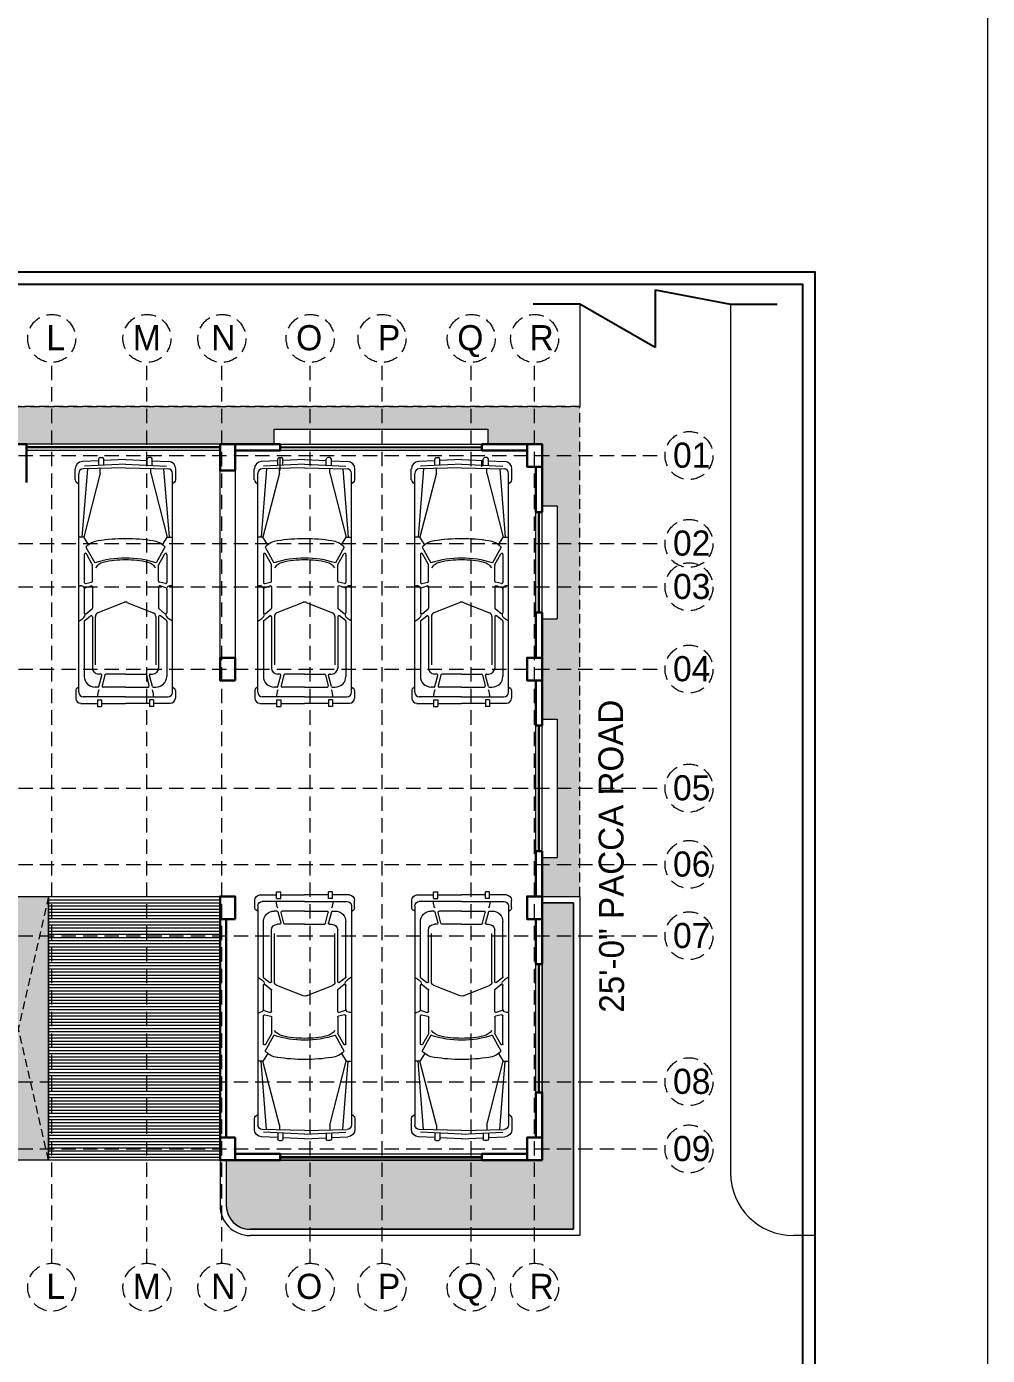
# Model space of a CAD drawing. Header units: inches. Extents: x 23587 to 403134, y -221056 to -75910.
# Drawn here: x 388771 to 389536, y -213437 to -212379 of the extents above; entities that cross this region are included whole.
import ezdxf

# ---------------------------------------------------------------- set-up
doc = ezdxf.new("R2010")
doc.units = ezdxf.units.IN
doc.header["$LTSCALE"] = 25.4
doc.header["$MEASUREMENT"] = 0
doc.linetypes.add('DASHED', pattern=[0.75, 0.5, -0.25])
for name, color, linetype, lineweight in [('COLOUM', 1, 'Continuous', 40), ('Fresh air fan', 250, 'Continuous', 0), ('sill', 252, 'Continuous', 13), ('Text.', 7, 'Continuous', 13), ('wall', 7, 'Continuous', 30)]:
    doc.layers.add(name, color=color, linetype=linetype, lineweight=lineweight)
doc.styles.add('2', font='ARIALN.TTF')
doc.styles.add('ATTR', font='romans.shx', dxfattribs={"width": 0.8, "height": 0.7})
doc.styles.add('style3', font='TCCM____.TTF')
pattern_1 = [(37.5, (387455.4772, -204766.6053), (-0.1259867, 3.8536475), [0, -3.04, 0, -3.4, 0, -3.25]), (7.5, (387455.477, -204766.6053), (3.5395534, 5.644292), [0, -1.64, 0, -2.74, 0, -1.05]), (327.5, (387453.0172, -204766.6053), (6.2282837, 0.0113181), [0, -1, 0, -3.6, 0, -4.7]), (317.5, (387453.017, -204766.6053), (6.0122532, 1.755351), [0, -0.5, 0, -2.36, 0, -2.7])]

# ---------------------------------------------------------------- blocks, each defined once
blk = doc.blocks.new('ghdfghdfg')
at = {"color": 251, "linetype": 'Continuous', "lineweight": 5, "true_color": 0x636466}
for p, q in [((608.2, -8151.1), (608.2, -8164.4)), ((618.4, -8147), (612.3, -8147)), ((613.4, -8186.7), (613.4, -8153)), ((617, -8149.4), (791.3, -8149.4)), ((621.2, -8149.4), (620.3, -8148)), ((673.5, -8153.8), (629.7, -8153.8)), ((673.6, -8149.4), (675.8, -8152.7)), ((674.1, -8154.2), (677.9, -8158.9)), ((679.6, -8155.2), (683.4, -8160)), ((699.2, -8153.8), (680.3, -8153.8)), ((700.1, -8154.4), (701.7, -8159.2)), ((701.7, -8149.4), (701.8, -8150.7)), ((703.6, -8154.9), (704.8, -8159.7)), ((726.8, -8153.8), (704.5, -8153.8)), ((718.7, -8160.2), (727.2, -8155.5)), ((732.6, -8155.2), (720, -8162.2)), ((734.4, -8157.4), (740.5, -8153.5)), ((740.5, -8153.5), (740.5, -8149.4)), ((795, -8156.4), (740.5, -8152)), ((791.4, -8166.6), (740.5, -8153.5)), ((784.4, -8147.5), (782.9, -8149.4)), ((786.2, -8146.6), (794.8, -8146.6)), ((795.8, -8186.7), (794.9, -8152.9)), ((798.6, -8186.7), (797.1, -8154)), ((801.3, -8165.3), (800.7, -8152.3)), ((611, -8164.4), (605.8, -8164.4)), ((605.8, -8164.4), (605.8, -8167.6)), ((611, -8164.4), (611, -8167.6)), ((621.1, -8164.5), (621.1, -8162.5)), ((621.7, -8165.3), (630.4, -8167.7)), ((631.5, -8166.9), (631.5, -8165.1)), ((677.2, -8160.3), (636.3, -8160.3)), ((677.4, -8162.6), (638.8, -8162.6)), ((688.6, -8185.5), (680.3, -8164.6)), ((700.9, -8160.3), (684, -8160.3)), ((705.6, -8160.3), (718.3, -8160.3)), ((791.4, -8166.6), (795.2, -8166.6)), ((797.6, -8165.3), (802.6, -8165.3)), ((803.8, -8166.5), (803.8, -8168.2)), ((611, -8167.6), (605.8, -8167.6)), ((608.2, -8167.6), (608.2, -8186.7)), ((621.1, -8186.7), (621.1, -8168.9)), ((630.8, -8170.1), (622.1, -8168.1)), ((631.5, -8186.7), (631.5, -8170.9)), ((797.8, -8169.4), (802.6, -8169.4)), ((802.3, -8186.7), (801.5, -8169.4)), ((608.2, -8205.8), (608.2, -8186.7)), ((613.4, -8186.7), (613.4, -8220.4)), ((621.1, -8186.7), (621.1, -8204.5)), ((631.5, -8186.7), (631.5, -8202.5)), ((688.6, -8187.8), (680.3, -8208.8)), ((795.8, -8186.7), (794.9, -8220.5)), ((798.6, -8186.7), (797.1, -8219.4)), ((802.3, -8186.7), (801.5, -8203.9)), ((611, -8205.8), (605.8, -8205.8)), ((605.8, -8209), (605.8, -8205.8)), ((611, -8209), (605.8, -8209)), ((608.2, -8222.3), (608.2, -8209)), ((611, -8209), (611, -8205.8)), ((621.1, -8208.9), (621.1, -8210.9)), ((621.7, -8208.1), (630.4, -8205.7)), ((630.8, -8203.3), (622.1, -8205.3)), ((631.5, -8206.5), (631.5, -8208.2)), ((791.4, -8206.8), (740.5, -8219.8)), ((791.4, -8206.8), (795.2, -8206.8)), ((797.6, -8208), (802.6, -8208)), ((797.8, -8203.9), (802.6, -8203.9)), ((801.3, -8208), (800.7, -8221)), ((803.8, -8206.8), (803.8, -8205.1)), ((673.5, -8219.5), (629.7, -8219.5)), ((677.2, -8213), (636.3, -8213)), ((677.4, -8210.7), (638.8, -8210.7)), ((674.1, -8219.2), (677.9, -8214.4)), ((679.6, -8218.1), (683.4, -8213.4)), ((699.2, -8219.5), (680.3, -8219.5)), ((700.9, -8213), (684, -8213)), ((700.1, -8218.9), (701.7, -8214.2)), ((703.6, -8218.5), (704.8, -8213.7)), ((726.8, -8219.5), (704.5, -8219.5)), ((705.6, -8213), (718.3, -8213)), ((718.7, -8213.2), (727.2, -8217.9)), ((732.6, -8218.1), (720, -8211.2)), ((734.4, -8216), (740.5, -8219.8)), ((795, -8217), (740.5, -8221.4)), ((618.4, -8226.4), (612.3, -8226.4)), ((617, -8224), (791.3, -8224)), ((621.2, -8224), (620.3, -8225.3)), ((673.6, -8224), (675.8, -8220.7)), ((701.7, -8224), (701.8, -8222.7)), ((740.5, -8219.8), (740.5, -8224)), ((784.4, -8225.8), (782.9, -8224)), ((786.2, -8226.7), (794.8, -8226.7))]:
    blk.add_line(p, q, dxfattribs=at)
for centre, radius, start, end in [((612.3, -8151.1), 4.05, 90, 180), ((617, -8153), 3.59, 90, 180), ((618.4, -8149.4), 2.36, 34.3067, 90), ((629.7, -8162.5), 8.62, 90, 180), ((673.5, -8154.7), 0.862, 38.4536, 90), ((679.4, -8150.3), 4.33, 213.4842, 270.7915), ((680.3, -8154.7), 0.862, 90, 217.9382), ((699.2, -8154.7), 0.862, 19.3434, 90), ((698.2, -8150.8), 3.55, 295.9451, 2.1176), ((704.5, -8154.7), 0.862, 90, 193.5951), ((726.8, -8154.7), 0.862, 299.342, 90), ((720.6, -8167.5), 17.2, 8.5608, 45.7281), ((786.2, -8149), 2.33, 90, 141.846), ((791.3, -8153), 3.62, 1.4964, 90), ((794.8, -8152.6), 5.95, 2.6255, 90), ((613.4, -8178.9), 14.6, 68.1455, 90), ((621.9, -8164.5), 0.862, 180, 254.5114), ((636.3, -8165.1), 4.79, 90, 180), ((677.2, -8159.5), 0.862, 270, 38.4536), ((677.4, -8165.8), 3.15, 21.6451, 90), ((684, -8159.5), 0.862, 217.9382, 270), ((700.9, -8159.5), 0.862, 270, 19.3434), ((705.6, -8159.5), 0.862, 193.5951, 270), ((709.2, -8172), 11.6, 15.3068, 52.9583), ((718.3, -8159.5), 0.862, 270, 299.342), ((646, -8186.7), 77.9, 360, 18.3137), ((593.3, -8186.7), 145.9, 360, 8.5608), ((802.6, -8166.5), 1.21, 360, 90), ((621.9, -8168.9), 0.862, 76.9491, 180), ((630.6, -8166.9), 0.862, 254.5114, 360), ((630.6, -8170.9), 0.862, 360, 76.9491), ((639.9, -8186.7), 82.5, 360, 12.4355), ((802.6, -8168.2), 1.21, 270, 360), ((685.7, -8186.7), 3.15, 338.3549, 21.6451), ((646, -8186.7), 77.9, 341.6863, 360), ((639.9, -8186.7), 82.5, 347.5645, 360), ((593.3, -8186.7), 145.9, 351.4392, 360), ((613.4, -8194.5), 14.6, 270, 291.8545), ((621.9, -8204.5), 0.862, 180, 283.0509), ((621.9, -8208.9), 0.862, 105.4886, 180), ((630.6, -8206.5), 0.862, 360, 105.4886), ((630.6, -8202.5), 0.862, 283.0509, 360), ((636.3, -8208.2), 4.79, 180, 270), ((677.4, -8207.6), 3.15, 270, 338.3549), ((709.2, -8201.4), 11.6, 307.0417, 344.6932), ((720.6, -8205.8), 17.2, 314.2719, 351.4392), ((802.6, -8205.1), 1.21, 360, 90), ((802.6, -8206.8), 1.21, 270, 360), ((629.7, -8210.9), 8.62, 180, 270), ((673.5, -8218.7), 0.862, 270, 321.5464), ((679.4, -8223.1), 4.33, 89.2085, 146.5158), ((677.2, -8213.9), 0.862, 321.5464, 90), ((680.3, -8218.7), 0.862, 142.0618, 270), ((684, -8213.9), 0.862, 90, 142.0618), ((699.2, -8218.7), 0.862, 270, 340.6566), ((698.2, -8222.5), 3.55, 357.8824, 64.0549), ((700.9, -8213.9), 0.862, 340.6566, 90), ((704.5, -8218.7), 0.862, 166.4049, 270), ((705.6, -8213.9), 0.862, 90, 166.4049), ((718.3, -8213.9), 0.862, 60.658, 90), ((726.8, -8218.7), 0.862, 270, 60.658), ((612.3, -8222.3), 4.05, 180, 270), ((617, -8220.4), 3.59, 180, 270), ((618.4, -8224), 2.36, 270, 325.6933), ((786.2, -8224.4), 2.33, 218.154, 270), ((791.3, -8220.4), 3.62, 270, 358.5036), ((794.8, -8220.8), 5.95, 270, 357.3745)]:
    blk.add_arc(centre, radius, start, end, dxfattribs=at)
at = {"color": 251, "lineweight": 5, "true_color": 0x636466, "style": 'ATTR', "width": 0.8, "flags": 9}
blk.add_attdef('ESTCODE', (802.3, -8186.7), '', height=0.0415, dxfattribs=at)
blk = doc.blocks.new('FGHFDHDFGHFG')
at = {"layer": 'Fresh air fan', "color": 254, "linetype": 'DASHED', "lineweight": 5, "ltscale": 1.2}
for p, q in [((579.9, -6628), (579.9, -7344.9)), ((869.7, -7344.9), (869.7, -6628)), ((946.4, -7337.4), (946.4, -6628)), ((1002.9, -7344.9), (1002.9, -6628))]:
    blk.add_line(p, q, dxfattribs=at)
at = {"layer": 'Fresh air fan', "color": 254, "linetype": 'DASHED', "lineweight": 5, "ltscale": 0.9}
for p, q in [((640.9, -6628), (640.9, -7344.9)), ((689.4, -6628), (689.4, -7344.9)), ((805.4, -7344.9), (805.4, -6628)), ((1043.4, -7344.9), (1043.4, -6628)), ((1102.4, -7344.9), (1102.4, -6628)), ((1140.9, -7344.9), (1140.9, -6628)), ((1278.9, -7344.9), (1278.9, -6628)), ((1335.4, -7344.9), (1335.4, -6628)), ((1411.2, -7344.9), (1411.2, -6628)), ((1470.9, -7344.9), (1470.9, -6628)), ((1541.2, -7344.9), (1541.2, -6628)), ((1598.4, -7344.9), (1598.4, -6628)), ((1669.4, -7344.9), (1669.4, -6628)), ((1719.9, -7344.9), (1719.9, -6628)), ((468.8, -6702), (1823.6, -6702)), ((468.8, -6772), (1823.6, -6772)), ((468.8, -6806.5), (1823.6, -6806.5)), ((468.8, -6872), (1823.6, -6872)), ((468.8, -6966.8), (1823.6, -6966.8)), ((468.8, -7027.5), (1823.6, -7027.5)), ((468.8, -7084.3), (1823.6, -7084.3)), ((468.8, -7200.5), (1823.6, -7200.5)), ((468.8, -7254), (1823.6, -7254))]:
    blk.add_line(p, q, dxfattribs=at)
at = {"layer": 'Fresh air fan', "color": 252, "linetype": 'DASHED', "lineweight": 5, "ltscale": 0.9}
for centre in [(579.9, -6608.8), (640.9, -6608.8), (689.4, -6608.8), (805.4, -6608.8), (869.7, -6608.8), (946.4, -6608.8), (1002.9, -6608.8), (1043.4, -6608.8), (1102.4, -6608.8), (1140.9, -6608.8), (1278.9, -6608.8), (1335.4, -6608.8), (1411.2, -6608.8), (1470.9, -6608.8), (1541.2, -6608.8), (1598.4, -6608.8), (1669.4, -6608.8), (1719.9, -6608.8), (449.7, -6702), (1842.8, -6702), (449.7, -6772), (1842.8, -6772), (449.7, -6806.5), (1842.8, -6806.5), (449.7, -6872), (1842.8, -6872), (449.7, -6966.8), (1842.8, -6966.8), (449.7, -7027.5), (1842.8, -7027.5), (449.7, -7084.3), (1842.8, -7084.3), (449.7, -7200.5), (1842.8, -7200.5), (449.7, -7254), (1842.8, -7254), (579.9, -7364.1), (640.9, -7364.1), (689.4, -7364.1), (805.4, -7364.1), (869.7, -7364.1), (946.4, -7364.1), (1002.9, -7364.1), (1043.4, -7364.1), (1102.4, -7364.1), (1140.9, -7364.1), (1278.9, -7364.1), (1335.4, -7364.1), (1411.2, -7364.1), (1470.9, -7364.1), (1541.2, -7364.1), (1598.4, -7364.1), (1669.4, -7364.1), (1719.9, -7364.1)]:
    blk.add_circle(centre, 19.1, dxfattribs=at)
at = {"layer": 'Fresh air fan', "color": 250, "lineweight": 25, "ltscale": 0.09, "char_height": 20, "attachment_point": 1, "style": '2'}
for s, width, insert in [('{\\fCentury Gothic|b0|i0|c0|p34;A}', 20, (570.8, -6597.6)), ('{\\fCentury Gothic|b0|i0|c0|p34;B}', 20, (636.8, -6598.2)), ('{\\fCentury Gothic|b0|i0|c0|p34;C}', 20, (680.3, -6598.2)), ('{\\fCentury Gothic|b0|i0|c0|p34;D}', 20, (799.5, -6598.2)), ('{\\fCentury Gothic|b0|i0|c0|p34;E}', 20, (863.7, -6598.2)), ('{\\fCentury Gothic|b0|i0|c0|p34;F}', 20, (942.3, -6598.2)), ('{\\fCentury Gothic|b0|i0|c0|p34;G}', 20, (991.4, -6598.2)), ('{\\fCentury Gothic|b0|i0|c0|p34;H}', 20, (1036.3, -6598.2)), ('{\\fCentury Gothic|b0|i0|c0|p34;I}', 20, (1101.8, -6598.2)), ('{\\fCentury Gothic|b0|i0|c0|p34;J}', 20, (1134.2, -6598.2)), ('{\\fCentury Gothic|b0|i0|c0|p34;K}', 20, (1273.4, -6598.2)), ('{\\fCentury Gothic|b0|i0|c0|p34;L}', 20, (1331.1, -6598.2)), ('{\\fCentury Gothic|b0|i0|c0|p34;M}', 20, (1400, -6598.2)), ('{\\fCentury Gothic|b0|i0|c0|p34;N}', 20, (1462.4, -6598.2)), ('{\\fCentury Gothic|b0|i0|c0|p34;O}', 20, (1530, -6598.2)), ('{\\fCentury Gothic|b0|i0|c0|p34;P}', 20, (1595.1, -6598.2)), ('{\\fCentury Gothic|b0|i0|c0|p34;Q}', 20, (1658.3, -6598.2)), ('{\\fCentury Gothic|b0|i0|c0|p34;R}', 20, (1715.8, -6598.2)), ('{\\fCentury Gothic|b0|i0|c0|p34;01}', 20, (437, -6691.7)), ('{\\fCentury Gothic|b0|i0|c0|p34;01}', 20, (1830.1, -6691.7)), ('{\\fCentury Gothic|b0|i0|c0|p34;02}', 25.183, (437, -6761.7)), ('{\\fCentury Gothic|b0|i0|c0|p34;02}', 25.183, (1830.1, -6761.7)), ('{\\fCentury Gothic|b0|i0|c0|p34;03}', 25.488, (437, -6796.2)), ('{\\fCentury Gothic|b0|i0|c0|p34;03}', 25.488, (1830.1, -6796.2)), ('{\\fCentury Gothic|b0|i0|c0|p34;04}', 20, (437, -6861.7)), ('{\\fCentury Gothic|b0|i0|c0|p34;04}', 20, (1830.1, -6861.7)), ('{\\fCentury Gothic|b0|i0|c0|p34;05}', 20, (437, -6956.5)), ('{\\fCentury Gothic|b0|i0|c0|p34;05}', 20, (1830.1, -6956.5)), ('{\\fCentury Gothic|b0|i0|c0|p34;06}', 20, (437, -7017.2)), ('{\\fCentury Gothic|b0|i0|c0|p34;06}', 20, (1830.1, -7017.2)), ('{\\fCentury Gothic|b0|i0|c0|p34;07}', 26.708, (437, -7074.1)), ('{\\fCentury Gothic|b0|i0|c0|p34;07}', 26.708, (1830.1, -7074.1)), ('{\\fCentury Gothic|b0|i0|c0|p34;08}', 20, (437, -7190.2)), ('{\\fCentury Gothic|b0|i0|c0|p34;08}', 20, (1830.1, -7190.2)), ('{\\fCentury Gothic|b0|i0|c0|p34;09}', 20, (437, -7243.7)), ('{\\fCentury Gothic|b0|i0|c0|p34;09}', 20, (1830.1, -7243.7)), ('{\\fCentury Gothic|b0|i0|c0|p34;A}', 20, (570.8, -7352.8)), ('{\\fCentury Gothic|b0|i0|c0|p34;B}', 20, (636.8, -7353.4)), ('{\\fCentury Gothic|b0|i0|c0|p34;C}', 20, (680.3, -7353.4)), ('{\\fCentury Gothic|b0|i0|c0|p34;D}', 20, (799.5, -7353.4)), ('{\\fCentury Gothic|b0|i0|c0|p34;E}', 20, (863.7, -7353.4)), ('{\\fCentury Gothic|b0|i0|c0|p34;F}', 20, (942.3, -7353.4)), ('{\\fCentury Gothic|b0|i0|c0|p34;G}', 20, (991.4, -7353.4)), ('{\\fCentury Gothic|b0|i0|c0|p34;H}', 20, (1036.3, -7353.4)), ('{\\fCentury Gothic|b0|i0|c0|p34;I}', 20, (1101.8, -7353.4)), ('{\\fCentury Gothic|b0|i0|c0|p34;J}', 20, (1134.2, -7353.4)), ('{\\fCentury Gothic|b0|i0|c0|p34;K}', 20, (1273.4, -7353.4)), ('{\\fCentury Gothic|b0|i0|c0|p34;L}', 20, (1331.1, -7353.4)), ('{\\fCentury Gothic|b0|i0|c0|p34;M}', 20, (1400, -7353.4)), ('{\\fCentury Gothic|b0|i0|c0|p34;N}', 20, (1462.4, -7353.4)), ('{\\fCentury Gothic|b0|i0|c0|p34;O}', 20, (1530, -7353.4)), ('{\\fCentury Gothic|b0|i0|c0|p34;P}', 20, (1595.1, -7353.4)), ('{\\fCentury Gothic|b0|i0|c0|p34;Q}', 20, (1658.3, -7353.4)), ('{\\fCentury Gothic|b0|i0|c0|p34;R}', 20, (1715.8, -7353.4))]:
    blk.add_mtext_dynamic_manual_height_columns(s, width=width, gutter_width=0.5, heights=[0], dxfattribs=dict(at, insert=insert))

msp = doc.modelspace()

# ---------------------------------------------------------------- hatches: boundary and pattern name
at = {"layer": 'Fresh air fan', "lineweight": 5, "ltscale": 0.09}
h = msp.add_hatch(dxfattribs=at)
h.set_pattern_fill('AR-SAND', color=92, scale=2)
h.set_pattern_definition(pattern_1)
h.paths.add_polyline_path([(389211.4, -213071.5), (389211.4, -212681.5), (387987.4, -212681.5), (387987.4, -213071.5), (388029.4, -213071.5), (388029.4, -213040.5), (388017.4, -213040.5), (388017.4, -212928.5), (388029.4, -212928.5), (388029.4, -212850.5), (388017.4, -212850.5), (388017.4, -212760.5), (388029.4, -212760.5), (388029.4, -212711.5), (388072.4, -212711.5), (388072.4, -212699.5), (388223.9, -212699.5), (388223.9, -212711.5), (388333.9, -212711.5), (388333.9, -212699.5), (388403.9, -212699.5), (388403.9, -212711.5), (388588.9, -212711.5), (388588.9, -212699.5), (388652.9, -212699.5), (388652.9, -212711.5), (388770.9, -212711.5), (388967.9, -212711.5), (388967.9, -212699.5), (389138.4, -212699.5), (389138.4, -212711.5), (389169.4, -212711.5), (389181.4, -212711.5), (389181.4, -212760.5), (389193.4, -212760.5), (389193.4, -212850.5), (389181.4, -212850.5), (389181.4, -212930.5), (389193.4, -212930.5), (389193.4, -213040.5), (389181.4, -213040.5), (389181.4, -213071.5)])
h = msp.add_hatch(dxfattribs=at)
h.set_pattern_fill('AR-SAND', color=92, scale=2)
h.set_pattern_definition(pattern_1)
h.paths.add_polyline_path([(388740.4, -213071.5), (388788.4, -213071.5), (388788.4, -213281.5), (388740.4, -213281.5)])
at = {"layer": 'Fresh air fan', "lineweight": 9, "ltscale": 0.09, "true_color": 0x636466}
h = msp.add_hatch(dxfattribs=at)
h.set_pattern_fill('ANSI31', color=251, scale=20, angle=135)
h.set_pattern_definition([(180, (387455.4772, -204766.6053), (-4e-16, -2.5), [])])
h.paths.add_polyline_path([(388788.4, -213071.5), (388924.9, -213071.5), (388924.9, -213281.5), (388788.4, -213281.5)])
at = {"layer": 'Fresh air fan', "lineweight": 5, "ltscale": 0.09}
h = msp.add_hatch(dxfattribs=at)
h.set_pattern_fill('AR-SAND', color=92, scale=2)
h.set_pattern_definition(pattern_1)
h.paths.add_polyline_path([(388929.9, -213281.5), (388929.9, -213317.5), (388930.1, -213320.2), (388930.8, -213323.2), (388931.3, -213324.8), (388932.6, -213327.3), (388933.8, -213329), (388935.5, -213331), (388937.3, -213332.5), (388938.9, -213333.7), (388940.7, -213334.7), (388942.9, -213335.5), (388944.9, -213336.1), (388946.6, -213336.4), (388947.6, -213336.5), (388948.9, -213336.5), (389206.4, -213336.5), (389206.4, -213076.5), (389181.4, -213076.5), (389181.4, -213281.5)])

# ---------------------------------------------------------------- linework, layer by layer
at = {"layer": 'COLOUM', "lineweight": 30}
for points in [[(388924.9, -212711.5), (388936.9, -212711.5), (388936.9, -212732.5), (388924.9, -212732.5)], [(389181.4, -212729.5), (389169.4, -212729.5), (389169.4, -212711.5), (389181.4, -212711.5)], [(388936.9, -212899.5), (388924.9, -212899.5), (388924.9, -212881.5), (388936.9, -212881.5)], [(389181.4, -212899.5), (389169.4, -212899.5), (389169.4, -212881.5), (389181.4, -212881.5)], [(388936.9, -213089.5), (388924.9, -213089.5), (388924.9, -213071.5), (388936.9, -213071.5)], [(389181.4, -213089.5), (389169.4, -213089.5), (389169.4, -213071.5), (389181.4, -213071.5)], [(388936.9, -213281.5), (388924.9, -213281.5), (388924.9, -213263.5), (388936.9, -213263.5)], [(389181.4, -213281.5), (389169.4, -213281.5), (389169.4, -213263.5), (389181.4, -213263.5)]]:
    msp.add_lwpolyline(points, close=True, dxfattribs=at)
at = {"layer": 'Fresh air fan', "color": 8, "lineweight": 25, "ltscale": 0.09}
for p, q in [((389271.4, -212588.5), (389271.4, -212634.5)), ((389271.4, -212588.5), (389331.4, -212600)), ((389211.4, -212600), (389174.2, -212600)), ((389271.4, -212634.5), (389211.4, -212600)), ((389331.4, -212600), (389368.6, -212600))]:
    msp.add_line(p, q, dxfattribs=at)
at = {"layer": 'Fresh air fan', "color": 140, "linetype": 'DASHED', "lineweight": 5, "ltscale": 0.6}
for p, q in [((389211.4, -212681.5), (387987.4, -212681.5)), ((388419.4, -212681.5), (389211.4, -212681.5)), ((389211.4, -213071.5), (389211.4, -212681.5))]:
    msp.add_line(p, q, dxfattribs=at)
at = {"layer": 'Fresh air fan', "color": 6, "lineweight": 5, "ltscale": 0.09}
for p, q in [((388967.9, -212711.5), (388967.9, -212699.5)), ((388967.9, -212699.5), (389138.4, -212699.5)), ((389138.4, -212711.5), (389138.4, -212699.5)), ((389181.4, -212760.5), (389193.4, -212760.5)), ((389193.4, -212760.5), (389193.4, -212850.5)), ((389181.4, -212850.5), (389193.4, -212850.5))]:
    msp.add_line(p, q, dxfattribs=at)
at = {"layer": 'Fresh air fan', "color": 250, "lineweight": 9, "ltscale": 0.09}
for p, q in [((388924.9, -212711.5), (388770.9, -212711.5)), ((388924.9, -212716.5), (388770.9, -212716.5)), ((388972.9, -212711.5), (389133.4, -212711.5)), ((388972.9, -212716.5), (388972.9, -212711.5)), ((389133.4, -212716.5), (388972.9, -212716.5)), ((389133.4, -212716.5), (389133.4, -212711.5)), ((388972.9, -212732.5), (388972.9, -212722.2)), ((389133.4, -212729.5), (389133.4, -212724.4)), ((389176.4, -212845.5), (389176.4, -212765.5)), ((389176.4, -212765.5), (389181.4, -212765.5)), ((389181.4, -212845.5), (389181.4, -212765.5)), ((389176.4, -212845.5), (389181.4, -212845.5)), ((389176.4, -213035.5), (389176.4, -212935.5)), ((389181.4, -212930.5), (389193.4, -212930.5)), ((389181.4, -213035.5), (389181.4, -212935.5)), ((389193.4, -212930.5), (389193.4, -213040.5)), ((389181.4, -213040.5), (389193.4, -213040.5)), ((389176.4, -213227.5), (389176.4, -213125.5)), ((389181.4, -213227.5), (389181.4, -213125.5)), ((388972.9, -213276.5), (389133.4, -213276.5)), ((388924.9, -213281.5), (388936.9, -213281.5)), ((388972.9, -213281.5), (389133.4, -213281.5))]:
    msp.add_line(p, q, dxfattribs=at)
at = {"layer": 'Fresh air fan', "color": 190, "lineweight": 9, "ltscale": 0.09}
for p, q in [((388924.9, -212713.5), (388770.9, -212713.5)), ((388924.9, -212714.5), (388770.9, -212714.5)), ((388972.9, -212713.5), (389133.4, -212713.5)), ((389133.4, -212714.5), (388972.9, -212714.5)), ((389178.4, -212845.5), (389178.4, -212765.5)), ((389179.4, -212845.5), (389179.4, -212765.5)), ((389178.4, -213035.5), (389178.4, -212935.5)), ((389179.4, -213035.5), (389179.4, -212935.5)), ((389178.4, -213227.5), (389178.4, -213125.5)), ((389179.4, -213227.5), (389179.4, -213125.5)), ((388972.9, -213278.5), (389133.4, -213278.5)), ((388972.9, -213279.5), (389133.4, -213279.5))]:
    msp.add_line(p, q, dxfattribs=at)
at = {"layer": 'Fresh air fan', "lineweight": 15, "ltscale": 0.09}
for p, q in [((389181.4, -213071.5), (389211.4, -213071.5)), ((389181.4, -213076.5), (389206.4, -213076.5)), ((389206.4, -213076.5), (389206.4, -213336.5)), ((389211.4, -213071.5), (389211.4, -213341.5)), ((388924.9, -213281.5), (388924.9, -213317.5)), ((388929.9, -213281.5), (388929.9, -213317.5)), ((389206.4, -213336.5), (388948.9, -213336.5)), ((389211.4, -213341.5), (388948.9, -213341.5))]:
    msp.add_line(p, q, dxfattribs=at)
at = {"layer": 'Fresh air fan', "color": 250, "lineweight": 13, "ltscale": 0.09}
msp.add_lwpolyline([(387632.2, -211171.3), (389535.9, -211171.3), (389535.9, -216016.4), (387632.2, -216016.4)], close=True, dxfattribs=at)
at = {"layer": 'Fresh air fan', "color": 250, "lineweight": 25, "ltscale": 0.09}
for points in [[(387808.6, -212574.2), (389398.6, -212574.2), (389398.6, -213556.3), (387808.6, -213556.3)], [(387818.6, -212584.2), (389388.6, -212584.2), (389388.6, -213546.3), (387818.6, -213546.3)]]:
    msp.add_lwpolyline(points, close=True, dxfattribs=at)
at = {"layer": 'Fresh air fan', "color": 250, "lineweight": 9, "ltscale": 0.09}
for points in [[(388924.9, -212732.5), (388936.9, -212732.5), (388936.9, -212881.5), (388924.9, -212881.5)], [(388740.4, -213071.5), (388788.4, -213071.5), (388788.4, -213281.5), (388740.4, -213281.5)], [(388788.4, -213071.5), (388924.9, -213071.5), (388924.9, -213281.5), (388788.4, -213281.5)]]:
    msp.add_lwpolyline(points, close=True, dxfattribs=at)
at = {"layer": 'Fresh air fan', "color": 250, "lineweight": 13, "ltscale": 0.09}
msp.add_lwpolyline([(388929.9, -213281.5), (388929.9, -213317.5), (388930.1, -213320.2), (388930.8, -213323.2), (388931.3, -213324.8), (388932.6, -213327.3), (388933.8, -213329), (388935.5, -213331), (388937.3, -213332.5), (388938.9, -213333.7), (388940.7, -213334.7), (388942.9, -213335.5), (388944.9, -213336.1), (388946.6, -213336.4), (388947.6, -213336.5), (388948.9, -213336.5), (389206.4, -213336.5), (389206.4, -213076.5), (389181.4, -213076.5), (389181.4, -213281.5), (388929.9, -213281.5)], dxfattribs=at)
at = {"layer": 'Fresh air fan', "lineweight": 15, "ltscale": 0.09}
for radius in [24, 19]:
    msp.add_arc((388948.9, -213317.5), radius, 180, 270, dxfattribs=at)
at = {"layer": 'sill', "linetype": 'DASHED', "lineweight": 9, "ltscale": 0.5}
for p, q in [((388788.4, -213071.5), (388740.4, -213281.7)), ((388788.4, -213281.5), (388740.4, -213071.5))]:
    msp.add_line(p, q, dxfattribs=at)
at = {"layer": 'wall', "linetype": 'Continuous', "lineweight": 0}
for p, q in [((389211.4, -212600), (389211.4, -212681.5)), ((389331.4, -212600), (389331.4, -213291.5)), ((389398.6, -213341.5), (389381.4, -213341.5))]:
    msp.add_line(p, q, dxfattribs=at)
at = {"layer": 'wall', "lineweight": 30}
for p, q in [((388770.9, -212711.5), (388647.9, -212711.5)), ((388770.9, -212711.5), (388770.9, -212742)), ((388924.9, -213089.5), (388924.9, -213263.5)), ((388929.9, -213089.5), (388929.9, -213263.5))]:
    msp.add_line(p, q, dxfattribs=at)
for points in [[(388936.9, -212711.5), (388972.9, -212711.5), (388972.9, -212716.5), (388936.9, -212716.5)], [(389133.4, -212716.5), (389169.4, -212716.5), (389169.4, -212711.5), (389133.4, -212711.5)], [(389176.4, -212765.5), (389181.4, -212765.5), (389181.4, -212729.5), (389176.4, -212729.5)], [(389181.4, -212881.5), (389176.4, -212881.5), (389176.4, -212845.5), (389181.4, -212845.5)], [(389176.4, -212935.5), (389181.4, -212935.5), (389181.4, -212899.5), (389176.4, -212899.5)], [(389176.4, -213035.5), (389181.4, -213035.5), (389181.4, -213071.5), (389176.4, -213071.5)], [(389176.4, -213125.5), (389181.4, -213125.5), (389181.4, -213089.5), (389176.4, -213089.5)], [(389176.4, -213227.5), (389181.4, -213227.5), (389181.4, -213263.5), (389176.4, -213263.5)], [(388936.9, -213281.5), (388972.9, -213281.5), (388972.9, -213276.5), (388936.9, -213276.5)], [(389133.4, -213276.5), (389169.4, -213276.5), (389169.4, -213281.5), (389133.4, -213281.5)]]:
    msp.add_lwpolyline(points, close=True, dxfattribs=at)
at = {"layer": 'wall', "linetype": 'Continuous', "lineweight": 0}
msp.add_arc((389381.4, -213291.5), 50, 180, 270, dxfattribs=at)

# ---------------------------------------------------------------- block references
at = {"layer": 'Fresh air fan', "color": 230, "lineweight": 5, "ltscale": 0.09}
msp.add_blockref('FGHFDHDFGHFG', (387455.5, -206018.5), dxfattribs=at)
at = {"layer": 'Fresh air fan', "color": 250, "lineweight": 9, "rotation": 90}
for p in [(380663, -213526), (380805.6, -213526), (380930.6, -213526)]:
    msp.add_blockref('ghdfghdfg', p, dxfattribs=at)
at = {"layer": 'Fresh air fan', "color": 250, "lineweight": 9, "xscale": -1, "rotation": 90}
for p in [(380805.6, -212462.1), (380930.6, -212462.1)]:
    msp.add_blockref('ghdfghdfg', p, dxfattribs=at)

# ---------------------------------------------------------------- texts
at = {"layer": 'Text.', "color": 254, "insert": (389226.9, -213164.1), "char_height": 19.744, "width": 1405.404, "attachment_point": 1, "rotation": 90.2022, "style": 'style3'}
msp.add_mtext('{\\C7;25\'-0" PACCA ROAD}', dxfattribs=at)

doc.saveas('drawing.dxf')
